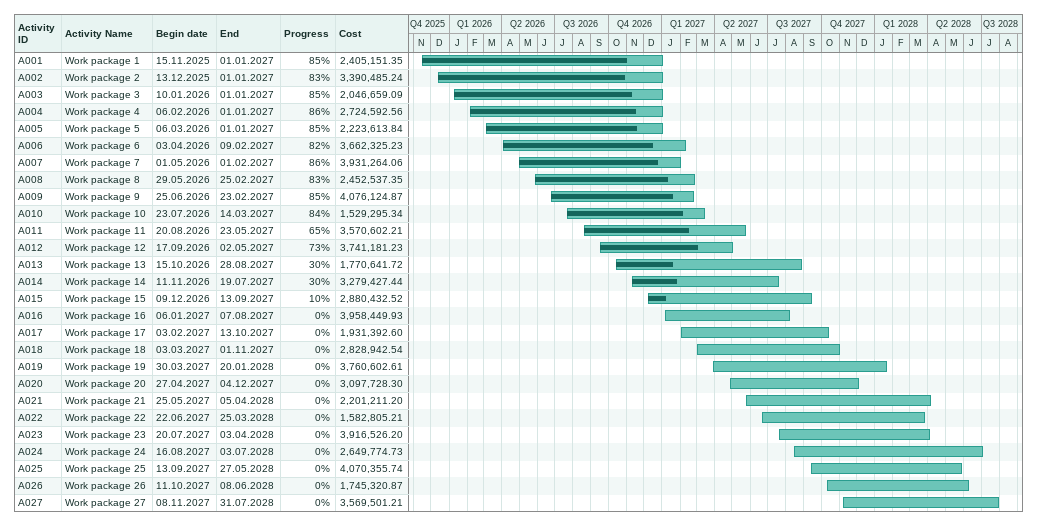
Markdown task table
| ID | Task | Start | Finish | % complete | Cost |
|---|---|---|---|---|---|
| A001 | Work package 1 | 2025-11-15 | 2027-01-01 | 85 | 2405151.35 |
| A002 | Work package 2 | 2025-12-13 | 2027-01-01 | 83 | 3390485.24 |
| A003 | Work package 3 | 2026-01-10 | 2027-01-01 | 85 | 2046659.09 |
| A004 | Work package 4 | 2026-02-06 | 2027-01-01 | 86 | 2724592.56 |
| A005 | Work package 5 | 2026-03-06 | 2027-01-01 | 85 | 2223613.84 |
| A006 | Work package 6 | 2026-04-03 | 2027-02-09 | 82 | 3662325.23 |
| A007 | Work package 7 | 2026-05-01 | 2027-02-01 | 86 | 3931264.06 |
| A008 | Work package 8 | 2026-05-29 | 2027-02-25 | 83 | 2452537.35 |
| A009 | Work package 9 | 2026-06-25 | 2027-02-23 | 85 | 4076124.87 |
| A010 | Work package 10 | 2026-07-23 | 2027-03-14 | 84 | 1529295.34 |
| A011 | Work package 11 | 2026-08-20 | 2027-05-23 | 65 | 3570602.21 |
| A012 | Work package 12 | 2026-09-17 | 2027-05-02 | 73 | 3741181.23 |
| A013 | Work package 13 | 2026-10-15 | 2027-08-28 | 30 | 1770641.72 |
| A014 | Work package 14 | 2026-11-11 | 2027-07-19 | 30 | 3279427.44 |
| A015 | Work package 15 | 2026-12-09 | 2027-09-13 | 10 | 2880432.52 |
| A016 | Work package 16 | 2027-01-06 | 2027-08-07 | 0 | 3958449.93 |
| A017 | Work package 17 | 2027-02-03 | 2027-10-13 | 0 | 1931392.60 |
| A018 | Work package 18 | 2027-03-03 | 2027-11-01 | 0 | 2828942.54 |
| A019 | Work package 19 | 2027-03-30 | 2028-01-20 | 0 | 3760602.61 |
| A020 | Work package 20 | 2027-04-27 | 2027-12-04 | 0 | 3097728.30 |
| A021 | Work package 21 | 2027-05-25 | 2028-04-05 | 0 | 2201211.20 |
| A022 | Work package 22 | 2027-06-22 | 2028-03-25 | 0 | 1582805.21 |
| A023 | Work package 23 | 2027-07-20 | 2028-04-03 | 0 | 3916526.20 |
| A024 | Work package 24 | 2027-08-16 | 2028-07-03 | 0 | 2649774.73 |
| A025 | Work package 25 | 2027-09-13 | 2028-05-27 | 0 | 4070355.74 |
| A026 | Work package 26 | 2027-10-11 | 2028-06-08 | 0 | 1745320.87 |
| A027 | Work package 27 | 2027-11-08 | 2028-07-31 | 0 | 3569501.21 |
